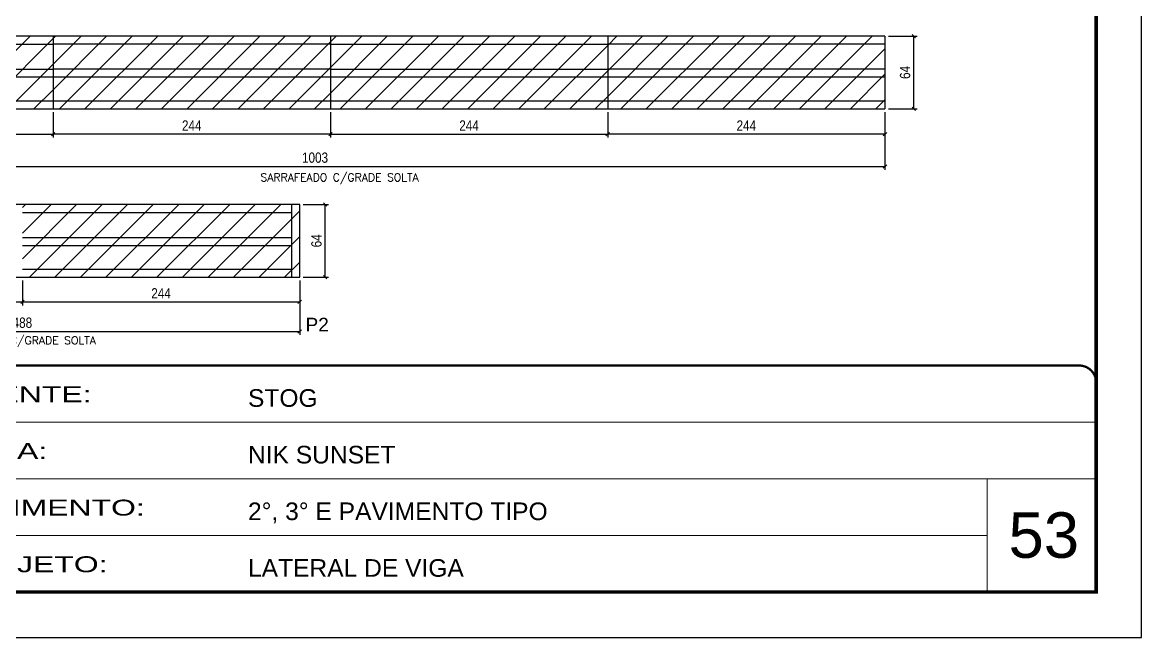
# Model space of a CAD drawing. Extents: x -10448 to -1189, y -11772 to 17235.
# Drawn here: x -9948 to -8963, y 863 to 1404 of the extents above; entities that cross this region are included whole.
import ezdxf

# ---------------------------------------------------------------- set-up
doc = ezdxf.new("R2010")
doc.units = 0
doc.linetypes.add('CONTINUO', pattern=[0])
doc.linetypes.add('DASHED', pattern=[0.75, 0.5, -0.25])
for name, color, linetype in [('5', 5, 'Continuous'), ('COTA', 241, 'Continuous'), ('Painéis', 200, 'Continuous'), ('Reaproveitamento', 251, 'Continuous'), ('SARR_2.2x7', 40, 'Continuous')]:
    doc.layers.add(name, color=color, linetype=linetype)
for name, color, linetype, lineweight in [('CARIMBO', 255, 'Continuous', 9), ('Folhas', 255, 'Continuous', 9), ('SARRAFO DE PRESSAO', 251, 'DASHED', 9)]:
    doc.layers.add(name, color=color, linetype=linetype, lineweight=lineweight)
doc.layers.add('Laje_Perimetro', color=7, linetype='Continuous', plot=False)
doc.styles.add('ARIAL', font='arial.ttf')
doc.styles.add('COTA TECNICA-50', font='techl___.ttf', dxfattribs={"height": 9})
doc.styles.add('Romans', font='romans.shx')
doc.styles.get("Standard").update_dxf_attribs({"font": 'arial.ttf'})
doc.styles.add('Tecnologia', font='')
doc.styles.get('Tecnologia').set_extended_font_data('Forgotten Futurist')
doc.dimstyles.new('COTA PAINEL-50', dxfattribs={"dimtxt": 9, "dimasz": 3, "dimexe": 3, "dimexo": 3, "dimgap": 3, "dimtad": 1, "dimdec": 1, "dimzin": 12, "dimdsep": 46, "dimtxsty": 'COTA TECNICA-50', "dimblk1": 'OBLIQUE', "dimblk2": 'OBLIQUE', "dimsah": 1, "dimcen": 0.9, "dimclrd": 4, "dimclre": 4, "dimclrt": 240, "dimadec": 1, "dimazin": 3, "dimtfac": 1, "dimtdec": 1, "dimtmove": 0, "dimatfit": 3, "dimfxl": 1, "dimtolj": 1, "dimtzin": 12, "dimarcsym": 0})
pattern_1 = [(45, (-141024.283, -23050.778), (-11.2253202, 11.2253202), [])]

# ---------------------------------------------------------------- blocks, each defined once
blk = doc.blocks.new('9999999999')
at = {"color": 30, "linetype": 'CONTINUO'}
for p, q in [((98564.56, 34379.64), (99583.98, 34379.64)), ((98564.56, 34329.83), (99487.98, 34329.83)), ((99583.98, 34329.83), (99487.98, 34329.83)), ((99487.98, 34329.83), (99487.98, 34230.21)), ((98564.56, 34280.02), (99487.98, 34280.02))]:
    blk.add_line(p, q, dxfattribs=at)
at = {"color": 30, "linetype": 'CONTINUO', "const_width": 2}
blk.add_lwpolyline([(99583.98, 34230.21), (99583.98, 34414.45, 0.414214), (99568.98, 34429.45), (98228.98, 34429.45, 0.414214), (98213.98, 34414.45), (98213.98, 34245.21, 0.414214), (98228.98, 34230.21), (99583.98, 34230.21)], format="xyb", dxfattribs=at)
at = {"layer": 'Folhas'}
blk.add_lwpolyline([(98138.98, 34190.21), (99623.98, 34190.21), (99623.98, 35240.21), (98138.98, 35240.21)], close=True, dxfattribs=at)
at = {"layer": 'Folhas', "color": 30, "const_width": 3}
blk.add_lwpolyline([(98213.98, 34230.21), (99583.98, 34230.21), (99583.98, 35200.21), (98213.98, 35200.21)], close=True, dxfattribs=at)
at = {"color": 7, "linetype": 'Continuous', "ltscale": 5, "style": 'ARIAL'}
for s, height, p in [('STOG', 15.483, (98837.68, 34393.13)), ('NIK SUNSET', 15.483, (98837.68, 34343.32)), ('2°, 3° E PAVIMENTO TIPO', 15.4829, (98837.68, 34293.51)), ('LATERAL DE VIGA', 15.4829, (98837.68, 34243.7))]:
    blk.add_text(s, height=height, dxfattribs=at).set_placement(p)
at = {"layer": 'Folhas', "color": 7, "style": 'Tecnologia', "width": 1.5}
for s, p in [('CLIENTE:', (98573.65, 34397.17)), ('OBRA:', (98573.65, 34347.31)), ('PAVIMENTO:', (98573.65, 34297.5)), ('PROJETO:', (98573.65, 34247.69))]:
    blk.add_text(s, height=14, dxfattribs=at).set_placement(p)
blk = doc.blocks.new('_Oblique')
at = {"color": 0, "linetype": 'ByBlock', "lineweight": -2}
blk.add_line((-0.5, -0.5), (0.5, 0.5), dxfattribs=at)
blk = doc.blocks.new('*D913')
at = {"layer": 'COTA', "color": 4, "linetype": 'ByBlock', "lineweight": -2, "transparency": 16777216}
for p, q in [((-10043.09, 1324.68), (-10043.09, 1302.43)), ((-9921.09, 1324.68), (-9921.09, 1302.43)), ((-10043.09, 1305.43), (-9921.09, 1305.43))]:
    blk.add_line(p, q, dxfattribs=at)
at = {"layer": 'Defpoints', "color": 0, "linetype": 'ByBlock', "transparency": 16777216}
for p in [(-10043.09, 1327.68), (-9921.09, 1327.68), (-9921.09, 1305.43)]:
    blk.add_point(p, dxfattribs=at)
at = {"layer": 'COTA', "color": 4, "linetype": 'ByBlock', "lineweight": -2, "transparency": 16777216, "xscale": 3, "yscale": 3, "zscale": 3, "rotation": 180}
blk.add_blockref('_Oblique', (-10043.09, 1305.43), dxfattribs=at)
at = {"layer": 'COTA', "color": 4, "linetype": 'ByBlock', "lineweight": -2, "transparency": 16777216, "xscale": 3, "yscale": 3, "zscale": 3}
blk.add_blockref('_Oblique', (-9921.09, 1305.43), dxfattribs=at)
at = {"layer": 'COTA', "color": 240, "linetype": 'ByBlock', "transparency": 16777216, "insert": (-9982.09, 1312.98), "char_height": 9, "attachment_point": 5, "style": 'COTA TECNICA-50'}
blk.add_mtext('\\A1;122', dxfattribs=at)
blk = doc.blocks.new('*D915')
at = {"layer": 'COTA', "color": 4, "linetype": 'ByBlock', "lineweight": -2, "transparency": 16777216}
for p, q in [((-9677.09, 1324.68), (-9677.09, 1302.43)), ((-9433.09, 1324.68), (-9433.09, 1302.43)), ((-9677.09, 1305.43), (-9433.09, 1305.43))]:
    blk.add_line(p, q, dxfattribs=at)
at = {"layer": 'Defpoints', "color": 0, "linetype": 'ByBlock', "transparency": 16777216}
for p in [(-9677.09, 1327.68), (-9433.09, 1327.68), (-9433.09, 1305.43)]:
    blk.add_point(p, dxfattribs=at)
at = {"layer": 'COTA', "color": 4, "linetype": 'ByBlock', "lineweight": -2, "transparency": 16777216, "xscale": 3, "yscale": 3, "zscale": 3, "rotation": 180}
blk.add_blockref('_Oblique', (-9677.09, 1305.43), dxfattribs=at)
at = {"layer": 'COTA', "color": 4, "linetype": 'ByBlock', "lineweight": -2, "transparency": 16777216, "xscale": 3, "yscale": 3, "zscale": 3}
blk.add_blockref('_Oblique', (-9433.09, 1305.43), dxfattribs=at)
at = {"layer": 'COTA', "color": 240, "linetype": 'ByBlock', "transparency": 16777216, "insert": (-9555.09, 1312.99), "char_height": 9, "attachment_point": 5, "style": 'COTA TECNICA-50'}
blk.add_mtext('\\A1;244', dxfattribs=at)
blk = doc.blocks.new('*D916')
at = {"layer": 'COTA', "color": 4, "linetype": 'ByBlock', "lineweight": -2, "transparency": 16777216}
for p, q in [((-9921.09, 1324.68), (-9921.09, 1302.43)), ((-9677.09, 1324.68), (-9677.09, 1302.43)), ((-9677.09, 1305.43), (-9921.09, 1305.43))]:
    blk.add_line(p, q, dxfattribs=at)
at = {"layer": 'Defpoints', "color": 0, "linetype": 'ByBlock', "transparency": 16777216}
for p in [(-9921.09, 1327.68), (-9677.09, 1327.68), (-9921.09, 1305.43)]:
    blk.add_point(p, dxfattribs=at)
at = {"layer": 'COTA', "color": 4, "linetype": 'ByBlock', "lineweight": -2, "transparency": 16777216, "xscale": 3, "yscale": 3, "zscale": 3, "rotation": 180}
blk.add_blockref('_Oblique', (-9921.09, 1305.43), dxfattribs=at)
at = {"layer": 'COTA', "color": 4, "linetype": 'ByBlock', "lineweight": -2, "transparency": 16777216, "xscale": 3, "yscale": 3, "zscale": 3}
blk.add_blockref('_Oblique', (-9677.09, 1305.43), dxfattribs=at)
at = {"layer": 'COTA', "color": 240, "linetype": 'ByBlock', "transparency": 16777216, "insert": (-9799.09, 1312.99), "char_height": 9, "attachment_point": 5, "style": 'COTA TECNICA-50'}
blk.add_mtext('\\A1;244', dxfattribs=at)
blk = doc.blocks.new('*D933')
at = {"layer": 'COTA', "color": 4, "linetype": 'ByBlock', "lineweight": -2, "transparency": 16777216}
for p, q in [((-9948.09, 1176.64), (-9948.09, 1154.89)), ((-9704.09, 1176.64), (-9704.09, 1154.89)), ((-9948.09, 1157.89), (-9704.09, 1157.89))]:
    blk.add_line(p, q, dxfattribs=at)
at = {"layer": 'Defpoints', "color": 0, "linetype": 'ByBlock', "transparency": 16777216}
for p in [(-9948.09, 1179.64), (-9704.09, 1179.64), (-9704.09, 1157.89)]:
    blk.add_point(p, dxfattribs=at)
at = {"layer": 'COTA', "color": 4, "linetype": 'ByBlock', "lineweight": -2, "transparency": 16777216, "xscale": 3, "yscale": 3, "zscale": 3, "rotation": 180}
blk.add_blockref('_Oblique', (-9948.09, 1157.89), dxfattribs=at)
at = {"layer": 'COTA', "color": 4, "linetype": 'ByBlock', "lineweight": -2, "transparency": 16777216, "xscale": 3, "yscale": 3, "zscale": 3}
blk.add_blockref('_Oblique', (-9704.09, 1157.89), dxfattribs=at)
at = {"layer": 'COTA', "color": 240, "linetype": 'ByBlock', "transparency": 16777216, "insert": (-9826.09, 1165.46), "char_height": 9, "attachment_point": 5, "style": 'COTA TECNICA-50'}
blk.add_mtext('\\A1;244', dxfattribs=at)
blk = doc.blocks.new('*D934')
at = {"layer": 'COTA', "color": 4, "linetype": 'ByBlock', "lineweight": -2, "transparency": 16777216}
for p, q in [((-9433.09, 1324.68), (-9433.09, 1302.43)), ((-9189.09, 1324.68), (-9189.09, 1302.43)), ((-9189.09, 1305.43), (-9433.09, 1305.43))]:
    blk.add_line(p, q, dxfattribs=at)
at = {"layer": 'Defpoints', "color": 0, "linetype": 'ByBlock', "transparency": 16777216}
for p in [(-9433.09, 1327.68), (-9189.09, 1327.68), (-9433.09, 1305.43)]:
    blk.add_point(p, dxfattribs=at)
at = {"layer": 'COTA', "color": 4, "linetype": 'ByBlock', "lineweight": -2, "transparency": 16777216, "xscale": 3, "yscale": 3, "zscale": 3, "rotation": 180}
blk.add_blockref('_Oblique', (-9433.09, 1305.43), dxfattribs=at)
at = {"layer": 'COTA', "color": 4, "linetype": 'ByBlock', "lineweight": -2, "transparency": 16777216, "xscale": 3, "yscale": 3, "zscale": 3}
blk.add_blockref('_Oblique', (-9189.09, 1305.43), dxfattribs=at)
at = {"layer": 'COTA', "color": 240, "linetype": 'ByBlock', "transparency": 16777216, "insert": (-9311.09, 1312.99), "char_height": 9, "attachment_point": 5, "style": 'COTA TECNICA-50'}
blk.add_mtext('\\A1;244', dxfattribs=at)
blk = doc.blocks.new('*D1999')
at = {"layer": 'COTA', "color": 4, "linetype": 'ByBlock', "lineweight": -2, "transparency": 16777216}
for p, q in [((-10192.09, 1176.64), (-10192.09, 1154.89)), ((-9948.09, 1176.64), (-9948.09, 1154.89)), ((-10192.09, 1157.89), (-9948.09, 1157.89))]:
    blk.add_line(p, q, dxfattribs=at)
at = {"layer": 'Defpoints', "color": 0, "linetype": 'ByBlock', "transparency": 16777216}
for p in [(-10192.09, 1179.64), (-9948.09, 1179.64), (-9948.09, 1157.89)]:
    blk.add_point(p, dxfattribs=at)
at = {"layer": 'COTA', "color": 4, "linetype": 'ByBlock', "lineweight": -2, "transparency": 16777216, "xscale": 3, "yscale": 3, "zscale": 3, "rotation": 180}
blk.add_blockref('_Oblique', (-10192.09, 1157.89), dxfattribs=at)
at = {"layer": 'COTA', "color": 4, "linetype": 'ByBlock', "lineweight": -2, "transparency": 16777216, "xscale": 3, "yscale": 3, "zscale": 3}
blk.add_blockref('_Oblique', (-9948.09, 1157.89), dxfattribs=at)
at = {"layer": 'COTA', "color": 240, "linetype": 'ByBlock', "transparency": 16777216, "insert": (-10070.09, 1165.46), "char_height": 9, "attachment_point": 5, "style": 'COTA TECNICA-50'}
blk.add_mtext('\\A1;244', dxfattribs=at)
blk = doc.blocks.new('*D2000')
at = {"layer": 'COTA', "color": 4, "linetype": 'ByBlock', "lineweight": -2, "transparency": 16777216}
for p, q in [((-9186.09, 1391.68), (-9160.8, 1391.68)), ((-9163.8, 1327.68), (-9163.8, 1391.68)), ((-9186.09, 1327.68), (-9160.8, 1327.68))]:
    blk.add_line(p, q, dxfattribs=at)
at = {"layer": 'Defpoints', "color": 0, "linetype": 'ByBlock', "transparency": 16777216}
for p in [(-9189.09, 1391.68), (-9163.8, 1391.68), (-9189.09, 1327.68)]:
    blk.add_point(p, dxfattribs=at)
at = {"layer": 'COTA', "color": 4, "linetype": 'ByBlock', "lineweight": -2, "transparency": 16777216, "xscale": 3, "yscale": 3, "zscale": 3}
for p, rotation in [((-9163.8, 1391.68), 90), ((-9163.8, 1327.68), 270)]:
    blk.add_blockref('_Oblique', p, dxfattribs=dict(at, rotation=rotation))
at = {"layer": 'COTA', "color": 240, "linetype": 'ByBlock', "transparency": 16777216, "insert": (-9171.39, 1359.68), "char_height": 9, "attachment_point": 5, "rotation": 90, "style": 'COTA TECNICA-50'}
blk.add_mtext('\\A1;64', dxfattribs=at)
blk = doc.blocks.new('*D2001')
at = {"layer": 'COTA', "color": 4, "linetype": 'ByBlock', "lineweight": -2, "transparency": 16777216}
for p, q in [((-9701.09, 1243.64), (-9678.73, 1243.64)), ((-9681.73, 1179.64), (-9681.73, 1243.64)), ((-9701.09, 1179.64), (-9678.73, 1179.64))]:
    blk.add_line(p, q, dxfattribs=at)
at = {"layer": 'Defpoints', "color": 0, "linetype": 'ByBlock', "transparency": 16777216}
for p in [(-9704.09, 1243.64), (-9681.73, 1243.64), (-9704.09, 1179.64)]:
    blk.add_point(p, dxfattribs=at)
at = {"layer": 'COTA', "color": 4, "linetype": 'ByBlock', "lineweight": -2, "transparency": 16777216, "xscale": 3, "yscale": 3, "zscale": 3}
for p, rotation in [((-9681.73, 1243.64), 90), ((-9681.73, 1179.64), 270)]:
    blk.add_blockref('_Oblique', p, dxfattribs=dict(at, rotation=rotation))
at = {"layer": 'COTA', "color": 240, "linetype": 'ByBlock', "transparency": 16777216, "insert": (-9689.32, 1211.64), "char_height": 9, "attachment_point": 5, "rotation": 90, "style": 'COTA TECNICA-50'}
blk.add_mtext('\\A1;64', dxfattribs=at)
blk = doc.blocks.new('*D2002')
at = {"layer": 'COTA', "color": 4, "linetype": 'ByBlock', "lineweight": -2, "transparency": 16777216}
for p, q in [((-10192.09, 1324.68), (-10192.09, 1274.03)), ((-9189.09, 1324.68), (-9189.09, 1274.03)), ((-10192.09, 1277.03), (-9189.09, 1277.03))]:
    blk.add_line(p, q, dxfattribs=at)
at = {"layer": 'Defpoints', "color": 0, "linetype": 'ByBlock', "transparency": 16777216}
for p in [(-10192.09, 1327.68), (-9189.09, 1327.68), (-9189.09, 1277.03)]:
    blk.add_point(p, dxfattribs=at)
at = {"layer": 'COTA', "color": 4, "linetype": 'ByBlock', "lineweight": -2, "transparency": 16777216, "xscale": 3, "yscale": 3, "zscale": 3, "rotation": 180}
blk.add_blockref('_Oblique', (-10192.09, 1277.03), dxfattribs=at)
at = {"layer": 'COTA', "color": 4, "linetype": 'ByBlock', "lineweight": -2, "transparency": 16777216, "xscale": 3, "yscale": 3, "zscale": 3}
blk.add_blockref('_Oblique', (-9189.09, 1277.03), dxfattribs=at)
at = {"layer": 'COTA', "color": 240, "linetype": 'ByBlock', "transparency": 16777216, "insert": (-9690.59, 1284.72), "char_height": 9, "attachment_point": 5, "style": 'COTA TECNICA-50'}
blk.add_mtext('\\A1;1003', dxfattribs=at)
blk = doc.blocks.new('*D2003')
at = {"layer": 'COTA', "color": 4, "linetype": 'ByBlock', "lineweight": -2, "transparency": 16777216}
for p, q in [((-10192.09, 1176.64), (-10192.09, 1128.99)), ((-9704.09, 1176.64), (-9704.09, 1128.99)), ((-10192.09, 1131.99), (-9704.09, 1131.99))]:
    blk.add_line(p, q, dxfattribs=at)
at = {"layer": 'Defpoints', "color": 0, "linetype": 'ByBlock', "transparency": 16777216}
for p in [(-10192.09, 1179.64), (-9704.09, 1179.64), (-9704.09, 1131.99)]:
    blk.add_point(p, dxfattribs=at)
at = {"layer": 'COTA', "color": 4, "linetype": 'ByBlock', "lineweight": -2, "transparency": 16777216, "xscale": 3, "yscale": 3, "zscale": 3, "rotation": 180}
blk.add_blockref('_Oblique', (-10192.09, 1131.99), dxfattribs=at)
at = {"layer": 'COTA', "color": 4, "linetype": 'ByBlock', "lineweight": -2, "transparency": 16777216, "xscale": 3, "yscale": 3, "zscale": 3}
blk.add_blockref('_Oblique', (-9704.09, 1131.99), dxfattribs=at)
at = {"layer": 'COTA', "color": 240, "linetype": 'ByBlock', "transparency": 16777216, "insert": (-9948.09, 1139.57), "char_height": 9, "attachment_point": 5, "style": 'COTA TECNICA-50'}
blk.add_mtext('\\A1;488', dxfattribs=at)

msp = doc.modelspace()

# ---------------------------------------------------------------- hatches: boundary and pattern name
at = {"layer": 'Reaproveitamento', "linetype": 'ByBlock'}
h = msp.add_hatch(dxfattribs=at)
h.set_pattern_fill('ANSI31', color=256, scale=5)
h.set_pattern_definition(pattern_1)
h.paths.add_polyline_path([(-10043.09, 1391.68), (-10043.09, 1327.68), (-9921.09, 1327.68), (-9921.09, 1391.68)])
h = msp.add_hatch(dxfattribs=at)
h.set_pattern_fill('ANSI31', color=256, scale=5)
h.set_pattern_definition(pattern_1)
h.paths.add_polyline_path([(-9921.09, 1391.68), (-9921.09, 1327.68), (-9677.09, 1327.68), (-9677.09, 1391.68)])
h = msp.add_hatch(dxfattribs=at)
h.set_pattern_fill('ANSI31', color=256, scale=5)
h.set_pattern_definition(pattern_1)
h.paths.add_polyline_path([(-9677.09, 1391.68), (-9677.09, 1327.68), (-9433.09, 1327.68), (-9433.09, 1391.68)])
h = msp.add_hatch(dxfattribs=at)
h.set_pattern_fill('ANSI31', color=256, scale=5)
h.set_pattern_definition(pattern_1)
h.paths.add_polyline_path([(-9433.09, 1391.68), (-9433.09, 1327.68), (-9189.09, 1327.68), (-9189.09, 1391.68)])
h = msp.add_hatch(dxfattribs=at)
h.set_pattern_fill('ANSI31', color=256, scale=5)
h.set_pattern_definition([(45, (-141054.283, -23022.778), (-11.2253202, 11.2253202), [])])
h.paths.add_polyline_path([(-9704.09, 1179.64), (-9704.09, 1243.64), (-9948.09, 1243.64), (-9948.09, 1179.64)])

# ---------------------------------------------------------------- linework, layer by layer
at = {"layer": 'Laje_Perimetro'}
msp.add_lwpolyline([(-8963.28, 1912.75), (-10448.28, 1912.75), (-10448.28, 862.75), (-8963.28, 862.75)], close=True, dxfattribs=at)
at = {"layer": 'Painéis', "linetype": 'Continuous'}
for p, q in [((-9189.09, 1391.68), (-10192.09, 1391.68)), ((-9921.09, 1391.68), (-9921.09, 1327.68)), ((-9677.09, 1391.68), (-9677.09, 1327.68)), ((-9433.09, 1391.68), (-9433.09, 1327.68)), ((-9189.09, 1391.68), (-9189.09, 1327.68)), ((-10192.09, 1327.68), (-9189.09, 1327.68)), ((-9704.09, 1243.64), (-10192.09, 1243.64)), ((-9704.09, 1179.64), (-9704.09, 1243.64)), ((-10192.09, 1179.64), (-9704.09, 1179.64))]:
    msp.add_line(p, q, dxfattribs=at)
at = {"layer": 'SARR_2.2x7', "linetype": 'Continuous'}
for p, q in [((-10043.09, 1384.68), (-9921.09, 1384.68)), ((-9677.09, 1384.68), (-9433.09, 1384.68)), ((-10043.09, 1362.68), (-9921.09, 1362.68)), ((-9677.09, 1362.68), (-9433.09, 1362.68)), ((-10043.09, 1355.68), (-9921.09, 1355.68)), ((-9677.09, 1355.68), (-9433.09, 1355.68)), ((-10043.09, 1334.68), (-9921.09, 1334.68)), ((-9677.09, 1334.68), (-9433.09, 1334.68)), ((-9711.09, 1179.64), (-9711.09, 1243.64)), ((-9948.09, 1236.64), (-9711.09, 1236.64)), ((-9948.09, 1214.64), (-9711.09, 1214.64)), ((-9948.09, 1207.64), (-9711.09, 1207.64)), ((-9948.09, 1186.64), (-9711.09, 1186.64))]:
    msp.add_line(p, q, dxfattribs=at)
for points in [[(-9677.09, 1384.68), (-9921.09, 1384.68)], [(-9189.09, 1384.68), (-9433.09, 1384.68)], [(-9677.09, 1362.68), (-9921.09, 1362.68)], [(-9189.09, 1362.68), (-9433.09, 1362.68)], [(-9921.09, 1355.68), (-9677.09, 1355.68)], [(-9433.09, 1355.68), (-9189.09, 1355.68)], [(-9921.09, 1334.68), (-9677.09, 1334.68)], [(-9433.09, 1334.68), (-9189.09, 1334.68)]]:
    msp.add_lwpolyline(points, dxfattribs=at)

# ---------------------------------------------------------------- block references
at = {"layer": 'SARRAFO DE PRESSAO', "color": 6, "linetype": 'ByBlock'}
msp.add_blockref('9999999999', (-108587.26, -33327.45), dxfattribs=at)

# ---------------------------------------------------------------- texts
at = {"layer": '5', "linetype": 'Continuous'}
msp.add_text('P2', height=12, rotation=0.00004, dxfattribs=at).set_placement((-9698.97, 1131.96))
at = {"layer": 'CARIMBO', "style": 'ARIAL'}
msp.add_text('53', height=40, dxfattribs=at).set_placement((-9080.42, 932.9))
at = {"layer": 'Painéis', "color": 1, "char_height": 7, "attachment_point": 5, "style": 'Romans'}
for insert in [(-9668.98, 1266.23), (-9953.04, 1122.95)]:
    msp.add_mtext('\\A1;SARRAFEADO C/GRADE SOLTA', dxfattribs=dict(at, insert=insert))

# ---------------------------------------------------------------- dimensions: what is measured, and where the dimension line sits
at = {"layer": 'COTA', "linetype": 'ByBlock'}
for base, p1, p2, picture, middle in [((-9163.8, 1391.68), (-9189.09, 1327.68), (-9189.09, 1391.68), '*D2000', (-9171.39, 1359.68)), ((-9681.73, 1243.64), (-9704.09, 1179.64), (-9704.09, 1243.64), '*D2001', (-9689.32, 1211.64))]:
    dim = msp.add_linear_dim(base=base, p1=p1, p2=p2, angle=90, dimstyle='COTA PAINEL-50', dxfattribs=at)
    dim.commit()
    dim.dimension.update_dxf_attribs({"geometry": picture, "text_midpoint": middle})
for base, p1, p2, picture, middle in [((-9189.09, 1277.03), (-10192.09, 1327.68), (-9189.09, 1327.68), '*D2002', (-9690.59, 1284.72)), ((-9948.09, 1157.89), (-10192.09, 1179.64), (-9948.09, 1179.64), '*D1999', (-10070.09, 1165.46)), ((-9704.09, 1131.99), (-10192.09, 1179.64), (-9704.09, 1179.64), '*D2003', (-9948.09, 1139.57))]:
    dim = msp.add_linear_dim(base=base, p1=p1, p2=p2, dimstyle='COTA PAINEL-50', dxfattribs=at)
    dim.commit()
    dim.dimension.update_dxf_attribs({"geometry": picture, "text_midpoint": middle})
for base, p1, p2, picture, middle in [((-9921.09, 1305.43), (-10043.09, 1327.68), (-9921.09, 1327.68), '*D913', (-9982.09, 1312.98)), ((-9433.09, 1305.43), (-9677.09, 1327.68), (-9433.09, 1327.68), '*D915', (-9555.09, 1312.99)), ((-9704.09, 1157.89), (-9948.09, 1179.64), (-9704.09, 1179.64), '*D933', (-9826.09, 1165.46))]:
    dim = msp.add_linear_dim(base=base, p1=p1, p2=p2, dimstyle='COTA PAINEL-50', override={"dimarcsym": 1}, dxfattribs=at)
    dim.commit()
    dim.dimension.update_dxf_attribs({"geometry": picture, "text_midpoint": middle})
for base, p1, p2, picture, middle in [((-9921.09, 1305.43), (-9677.09, 1327.68), (-9921.09, 1327.68), '*D916', (-9799.09, 1305.43)), ((-9433.09, 1305.43), (-9189.09, 1327.68), (-9433.09, 1327.68), '*D934', (-9311.09, 1305.43))]:
    dim = msp.add_linear_dim(base=base, p1=p1, p2=p2, dimstyle='COTA PAINEL-50', override={"dimarcsym": 1}, dxfattribs=at)
    dim.commit()
    dim.dimension.update_dxf_attribs({"geometry": picture, "text_midpoint": middle, "dimtype": 160})

doc.saveas('drawing.dxf')
